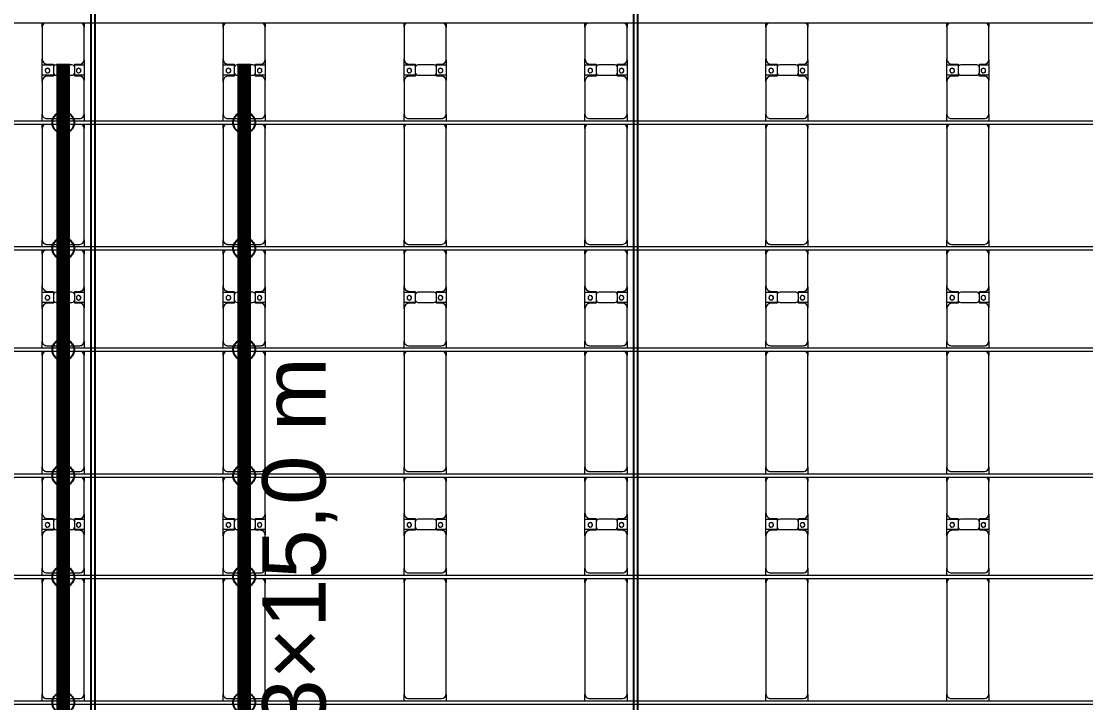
# Model space of a CAD drawing. Header units: millimetres. Extents: x -178706 to 107777, y -87310 to 933.
# Drawn here: x -167354 to -155589, y -44021 to -36491 of the extents above; entities that cross this region are included whole.
import ezdxf

# ---------------------------------------------------------------- set-up
doc = ezdxf.new("R2010")
doc.units = ezdxf.units.MM
doc.layers.add('A-GENM', color=13, linetype='Continuous', lineweight=9)
doc.layers.add('S-BEAM', color=12, linetype='Continuous', lineweight=9)
doc.layers.add('GC-GHI CHU', color=2, linetype='Continuous')
doc.layers.add('GC-HOP 40x60 GIA CUONG', color=1, linetype='Continuous')
doc.styles.add('GC_VN', font='arial.ttf')

# ---------------------------------------------------------------- blocks, each defined once
blk = doc.blocks.new('Dai phao do pin - DẢI PHAO ĐỠ PIN-V2-BỐ TRÍ KHUNG KẾT CẤU BÈ PIN 04')
at = {"layer": 'A-GENM', "color": 7}
for p, q in [((31935, 242), (32010, 242)), ((33240, 242), (32010, 242)), ((33240, 242), (33285, 242)), ((33325, 242), (33400, 242)), ((33760, 242), (33400, 242)), ((33760, 242), (33942, 242)), ((33828, 242), (34010, 242)), ((33828, 118), (33828, 242)), ((33942, 242), (33942, 118)), ((34360, 242), (34010, 242)), ((34360, 242), (34405, 242)), ((34445, 242), (34520, 242)), ((35750, 242), (34520, 242)), ((35750, 242), (35795, 242)), ((35835, 242), (35910, 242)), ((36270, 242), (35910, 242)), ((36270, 242), (36452, 242)), ((36338, 242), (36520, 242)), ((36338, 118), (36338, 242)), ((36452, 242), (36452, 118)), ((36870, 242), (36520, 242)), ((36870, 242), (36915, 242)), ((36955, 242), (37030, 242)), ((38260, 242), (37030, 242)), ((38260, 242), (38305, 242)), ((38345, 242), (38420, 242)), ((38780, 242), (38420, 242)), ((38780, 242), (38962, 242)), ((38848, 242), (39030, 242)), ((38848, 118), (38848, 242)), ((38962, 242), (38962, 118)), ((39380, 242), (39030, 242)), ((39380, 242), (39425, 242)), ((31960, 192), (31960, -173)), ((33350, 192), (33350, -173)), ((33820, 118), (33820, 182)), ((33912, 118), (33820, 118)), ((33950, 118), (33858, 118)), ((33950, 182), (33950, 118)), ((34470, 192), (34470, -173)), ((35860, 192), (35860, -173)), ((36330, 118), (36330, 182)), ((36422, 118), (36330, 118)), ((36460, 118), (36368, 118)), ((36460, 182), (36460, 118)), ((36980, 192), (36980, -173)), ((38370, 192), (38370, -173)), ((38840, 118), (38840, 182)), ((38932, 118), (38840, 118)), ((38970, 118), (38878, 118)), ((38970, 182), (38970, 118)), ((33828, 88), (33828, -88)), ((33942, -88), (33942, 88)), ((36338, 88), (36338, -88)), ((36452, -88), (36452, 88)), ((38848, 88), (38848, -88)), ((38962, -88), (38962, 88)), ((32010, -223), (31935, -223)), ((32010, -223), (33240, -223)), ((33285, -223), (33240, -223)), ((33400, -223), (33325, -223)), ((33400, -223), (33770, -223)), ((33942, -223), (33770, -223)), ((33820, -173), (33820, -118)), ((33820, -118), (33912, -118)), ((33828, -223), (33828, -118)), ((34000, -223), (33828, -223)), ((33858, -118), (33950, -118)), ((33942, -118), (33942, -223)), ((33950, -118), (33950, -173)), ((34000, -223), (34360, -223)), ((34405, -223), (34360, -223)), ((34520, -223), (34445, -223)), ((34520, -223), (35750, -223)), ((35795, -223), (35750, -223)), ((35910, -223), (35835, -223)), ((35910, -223), (36280, -223)), ((36452, -223), (36280, -223)), ((36330, -173), (36330, -118)), ((36330, -118), (36422, -118)), ((36338, -223), (36338, -118)), ((36510, -223), (36338, -223)), ((36368, -118), (36460, -118)), ((36452, -118), (36452, -223)), ((36460, -118), (36460, -173)), ((36510, -223), (36870, -223)), ((36915, -223), (36870, -223)), ((37030, -223), (36955, -223)), ((37030, -223), (38260, -223)), ((38305, -223), (38260, -223)), ((38420, -223), (38345, -223)), ((38420, -223), (38790, -223)), ((38962, -223), (38790, -223)), ((38840, -173), (38840, -118)), ((38840, -118), (38932, -118)), ((38848, -223), (38848, -118)), ((39020, -223), (38848, -223)), ((38878, -118), (38970, -118)), ((38962, -118), (38962, -223)), ((38970, -118), (38970, -173)), ((39020, -223), (39380, -223)), ((39425, -223), (39380, -223))]:
    blk.add_line(p, q, dxfattribs=at)
for centre, radius, start, end in [((32010, 192), 50, 90, 180), ((32010, 192), 50, 105, 150), ((33240, 192), 50, 30, 90), ((33240, 192), 50, 30, 90), ((33400, 192), 50, 90, 180), ((33760, 182), 60, 360, 90), ((34010, 182), 60, 90, 180), ((34360, 192), 50, 30, 90), ((34520, 192), 50, 90, 180), ((34520, 192), 50, 105, 180), ((35750, 192), 50, 30, 90), ((35750, 192), 50, 30, 90), ((35910, 192), 50, 90, 180), ((36270, 182), 60, 360, 90), ((36520, 182), 60, 90, 180), ((36870, 192), 50, 30, 90), ((37030, 192), 50, 90, 180), ((37030, 192), 50, 105, 180), ((38260, 192), 50, 30, 90), ((38260, 192), 50, 30, 90), ((38420, 192), 50, 90, 180), ((38780, 182), 60, 360, 90), ((39030, 182), 60, 90, 180), ((39380, 192), 50, 30, 90), ((32010, 192), 50, 154.8303, 180), ((33400, 192), 50, 135, 180), ((33760, 182), 60, 360, 30), ((33858, 88), 30, 90, 180), ((33879, 183), 25, 360, 180), ((33879, 183), 25, 180, 0), ((33881, 183), 25, 360, 180), ((33881, 183), 25, 180, 0), ((33912, 88), 30, 0, 90), ((34010, 182), 60, 150, 180), ((34360, 192), 50, 30, 45), ((35910, 192), 50, 135, 180), ((36270, 182), 60, 360, 30), ((36368, 88), 30, 90, 180), ((36389, 183), 25, 0, 180), ((36389, 183), 25, 180, 0), ((36391, 183), 25, 360, 180), ((36391, 183), 25, 180, 0), ((36422, 88), 30, 0, 90), ((36520, 182), 60, 150, 180), ((36870, 192), 50, 30, 45), ((38420, 192), 50, 135, 180), ((38780, 182), 60, 360, 30), ((38878, 88), 30, 90, 180), ((38899, 183), 25, 0, 180), ((38899, 183), 25, 180, 0), ((38901, 183), 25, 360, 180), ((38901, 183), 25, 180, 360), ((38932, 88), 30, 0, 90), ((39030, 182), 60, 150, 180), ((39380, 192), 50, 30, 45), ((33858, -88), 30, 180, 270), ((33912, -88), 30, 270, 0), ((36368, -88), 30, 180, 270), ((36422, -88), 30, 270, 360), ((38878, -88), 30, 180, 270), ((38932, -88), 30, 270, 360), ((32010, -173), 50, 180, 270), ((32010, -173), 50, 180, 270), ((33240, -173), 50, 270, 330), ((33240, -173), 50, 285, 330), ((33400, -173), 50, 180, 270), ((33400, -173), 50, 180, 225), ((33770, -173), 50, 270, 360), ((33770, -173), 50, 315, 0), ((33879, -162), 25, 0, 180), ((33879, -162), 25, 180, 0), ((33881, -162), 25, 0, 180), ((33881, -162), 25, 180, 0), ((34000, -173), 50, 180, 270), ((34000, -173), 50, 180, 225), ((34360, -173), 50, 270, 330), ((34360, -173), 50, 315, 330), ((34520, -173), 50, 180, 270), ((34520, -173), 50, 180, 270), ((35750, -173), 50, 270, 330), ((35750, -173), 50, 285, 330), ((35910, -173), 50, 180, 270), ((35910, -173), 50, 180, 225), ((36280, -173), 50, 270, 360), ((36280, -173), 50, 315, 360), ((36389, -162), 25, 0, 180), ((36389, -162), 25, 180, 0), ((36391, -162), 25, 0, 180), ((36391, -162), 25, 180, 0), ((36510, -173), 50, 180, 270), ((36510, -173), 50, 180, 225), ((36870, -173), 50, 270, 330), ((36870, -173), 50, 315, 330), ((37030, -173), 50, 180, 270), ((37030, -173), 50, 180, 270), ((38260, -173), 50, 270, 330), ((38260, -173), 50, 285, 330), ((38420, -173), 50, 180, 270), ((38420, -173), 50, 180, 225), ((38790, -173), 50, 270, 360), ((38790, -173), 50, 315, 360), ((38899, -162), 25, 0, 180), ((38899, -162), 25, 180, 0), ((38901, -162), 25, 360, 180), ((38901, -162), 25, 180, 360), ((39020, -173), 50, 180, 270), ((39020, -173), 50, 180, 225), ((39380, -173), 50, 270, 330), ((39380, -173), 50, 315, 330)]:
    blk.add_arc(centre, radius, start, end, dxfattribs=at)
blk = doc.blocks.new('Dai phao do pin - DẢI PHAO ĐỠ PIN-V3-BỐ TRÍ KHUNG KẾT CẤU BÈ PIN 04')
at = {"layer": 'A-GENM', "color": 7}
for p, q in [((31935, 242), (32010, 242)), ((33240, 242), (32010, 242)), ((33240, 242), (33285, 242)), ((33325, 242), (33400, 242)), ((33760, 242), (33400, 242)), ((33760, 242), (33942, 242)), ((33828, 242), (34010, 242)), ((33828, 118), (33828, 242)), ((33942, 242), (33942, 118)), ((34360, 242), (34010, 242)), ((34360, 242), (34405, 242)), ((34445, 242), (34520, 242)), ((35750, 242), (34520, 242)), ((35750, 242), (35795, 242)), ((35835, 242), (35910, 242)), ((36270, 242), (35910, 242)), ((36270, 242), (36452, 242)), ((36338, 242), (36520, 242)), ((36338, 118), (36338, 242)), ((36452, 242), (36452, 118)), ((36870, 242), (36520, 242)), ((36870, 242), (36915, 242)), ((36955, 242), (37030, 242)), ((38260, 242), (37030, 242)), ((38260, 242), (38305, 242)), ((38345, 242), (38420, 242)), ((38780, 242), (38420, 242)), ((38780, 242), (38962, 242)), ((38848, 242), (39030, 242)), ((38848, 118), (38848, 242)), ((38962, 242), (38962, 118)), ((39380, 242), (39030, 242)), ((39380, 242), (39425, 242)), ((31960, 192), (31960, -173)), ((33350, 192), (33350, -173)), ((33820, 118), (33820, 182)), ((33912, 118), (33820, 118)), ((33950, 118), (33858, 118)), ((33950, 182), (33950, 118)), ((34470, 192), (34470, -173)), ((35860, 192), (35860, -173)), ((36330, 118), (36330, 182)), ((36422, 118), (36330, 118)), ((36460, 118), (36368, 118)), ((36460, 182), (36460, 118)), ((36980, 192), (36980, -173)), ((38370, 192), (38370, -173)), ((38840, 118), (38840, 182)), ((38932, 118), (38840, 118)), ((38970, 118), (38878, 118)), ((38970, 182), (38970, 118)), ((33828, 88), (33828, -88)), ((33942, -88), (33942, 88)), ((36338, 88), (36338, -88)), ((36452, -88), (36452, 88)), ((38848, 88), (38848, -88)), ((38962, -88), (38962, 88)), ((32010, -223), (31935, -223)), ((32010, -223), (33240, -223)), ((33285, -223), (33240, -223)), ((33400, -223), (33325, -223)), ((33400, -223), (33770, -223)), ((33942, -223), (33770, -223)), ((33820, -173), (33820, -118)), ((33820, -118), (33912, -118)), ((33828, -223), (33828, -118)), ((34000, -223), (33828, -223)), ((33858, -118), (33950, -118)), ((33942, -118), (33942, -223)), ((33950, -118), (33950, -173)), ((34000, -223), (34360, -223)), ((34405, -223), (34360, -223)), ((34520, -223), (34445, -223)), ((34520, -223), (35750, -223)), ((35795, -223), (35750, -223)), ((35910, -223), (35835, -223)), ((35910, -223), (36280, -223)), ((36452, -223), (36280, -223)), ((36330, -173), (36330, -118)), ((36330, -118), (36422, -118)), ((36338, -223), (36338, -118)), ((36510, -223), (36338, -223)), ((36368, -118), (36460, -118)), ((36452, -118), (36452, -223)), ((36460, -118), (36460, -173)), ((36510, -223), (36870, -223)), ((36915, -223), (36870, -223)), ((37030, -223), (36955, -223)), ((37030, -223), (38260, -223)), ((38305, -223), (38260, -223)), ((38420, -223), (38345, -223)), ((38420, -223), (38790, -223)), ((38962, -223), (38790, -223)), ((38840, -173), (38840, -118)), ((38840, -118), (38932, -118)), ((38848, -223), (38848, -118)), ((39020, -223), (38848, -223)), ((38878, -118), (38970, -118)), ((38962, -118), (38962, -223)), ((38970, -118), (38970, -173)), ((39020, -223), (39380, -223)), ((39425, -223), (39380, -223))]:
    blk.add_line(p, q, dxfattribs=at)
for centre, radius, start, end in [((32010, 192), 50, 90, 180), ((32010, 192), 50, 105, 150), ((33240, 192), 50, 30, 90), ((33240, 192), 50, 30, 90), ((33400, 192), 50, 90, 180), ((33760, 182), 60, 360, 90), ((34010, 182), 60, 90, 180), ((34360, 192), 50, 30, 90), ((34520, 192), 50, 90, 180), ((34520, 192), 50, 105, 180), ((35750, 192), 50, 30, 90), ((35750, 192), 50, 30, 90), ((35910, 192), 50, 90, 180), ((36270, 182), 60, 360, 90), ((36520, 182), 60, 90, 180), ((36870, 192), 50, 30, 90), ((37030, 192), 50, 90, 180), ((37030, 192), 50, 105, 180), ((38260, 192), 50, 30, 90), ((38260, 192), 50, 30, 90), ((38420, 192), 50, 90, 180), ((38780, 182), 60, 360, 90), ((39030, 182), 60, 90, 180), ((39380, 192), 50, 30, 90), ((32010, 192), 50, 154.8412, 180), ((33400, 192), 50, 135, 180), ((33760, 182), 60, 360, 30), ((33858, 88), 30, 90, 180), ((33879, 183), 25, 360, 180), ((33879, 183), 25, 180, 0), ((33881, 183), 25, 360, 180), ((33881, 183), 25, 180, 0), ((33912, 88), 30, 0, 90), ((34010, 182), 60, 150, 180), ((34360, 192), 50, 30, 45), ((35910, 192), 50, 135, 180), ((36270, 182), 60, 360, 30), ((36368, 88), 30, 90, 180), ((36389, 183), 25, 0, 180), ((36389, 183), 25, 180, 0), ((36391, 183), 25, 360, 180), ((36391, 183), 25, 180, 0), ((36422, 88), 30, 0, 90), ((36520, 182), 60, 150, 180), ((36870, 192), 50, 30, 45), ((38420, 192), 50, 135, 180), ((38780, 182), 60, 360, 30), ((38878, 88), 30, 90, 180), ((38899, 183), 25, 0, 180), ((38899, 183), 25, 180, 0), ((38901, 183), 25, 360, 180), ((38901, 183), 25, 180, 360), ((38932, 88), 30, 0, 90), ((39030, 182), 60, 150, 180), ((39380, 192), 50, 30, 45), ((33858, -88), 30, 180, 270), ((33912, -88), 30, 270, 0), ((36368, -88), 30, 180, 270), ((36422, -88), 30, 270, 360), ((38878, -88), 30, 180, 270), ((38932, -88), 30, 270, 360), ((32010, -173), 50, 180, 270), ((32010, -173), 50, 180, 270), ((33240, -173), 50, 270, 330), ((33240, -173), 50, 285, 330), ((33400, -173), 50, 180, 270), ((33400, -173), 50, 180, 225), ((33770, -173), 50, 270, 360), ((33770, -173), 50, 315, 0), ((33879, -162), 25, 0, 180), ((33879, -162), 25, 180, 0), ((33881, -162), 25, 0, 180), ((33881, -162), 25, 180, 0), ((34000, -173), 50, 180, 270), ((34000, -173), 50, 180, 225), ((34360, -173), 50, 270, 330), ((34360, -173), 50, 315, 330), ((34520, -173), 50, 180, 270), ((34520, -173), 50, 180, 270), ((35750, -173), 50, 270, 330), ((35750, -173), 50, 285, 330), ((35910, -173), 50, 180, 270), ((35910, -173), 50, 180, 225), ((36280, -173), 50, 270, 360), ((36280, -173), 50, 315, 360), ((36389, -162), 25, 0, 180), ((36389, -162), 25, 180, 0), ((36391, -162), 25, 0, 180), ((36391, -162), 25, 180, 0), ((36510, -173), 50, 180, 270), ((36510, -173), 50, 180, 225), ((36870, -173), 50, 270, 330), ((36870, -173), 50, 315, 330), ((37030, -173), 50, 180, 270), ((37030, -173), 50, 180, 270), ((38260, -173), 50, 270, 330), ((38260, -173), 50, 285, 330), ((38420, -173), 50, 180, 270), ((38420, -173), 50, 180, 225), ((38790, -173), 50, 270, 360), ((38790, -173), 50, 315, 360), ((38899, -162), 25, 0, 180), ((38899, -162), 25, 180, 0), ((38901, -162), 25, 360, 180), ((38901, -162), 25, 180, 360), ((39020, -173), 50, 180, 270), ((39020, -173), 50, 180, 225), ((39380, -173), 50, 270, 330), ((39380, -173), 50, 315, 330)]:
    blk.add_arc(centre, radius, start, end, dxfattribs=at)
blk = doc.blocks.new('Dai phao do pin - DẢI PHAO ĐỠ PIN-V4-BỐ TRÍ KHUNG KẾT CẤU BÈ PIN 04')
at = {"layer": 'A-GENM', "color": 7}
for p, q in [((31935, 242), (32010, 242)), ((33240, 242), (32010, 242)), ((33240, 242), (33285, 242)), ((33325, 242), (33400, 242)), ((33760, 242), (33400, 242)), ((33760, 242), (33942, 242)), ((33828, 242), (34010, 242)), ((33828, 118), (33828, 242)), ((33942, 242), (33942, 118)), ((34360, 242), (34010, 242)), ((34360, 242), (34405, 242)), ((34445, 242), (34520, 242)), ((35750, 242), (34520, 242)), ((35750, 242), (35795, 242)), ((35835, 242), (35910, 242)), ((36270, 242), (35910, 242)), ((36270, 242), (36452, 242)), ((36338, 242), (36520, 242)), ((36338, 118), (36338, 242)), ((36452, 242), (36452, 118)), ((36870, 242), (36520, 242)), ((36870, 242), (36915, 242)), ((36955, 242), (37030, 242)), ((38260, 242), (37030, 242)), ((38260, 242), (38305, 242)), ((38345, 242), (38420, 242)), ((38780, 242), (38420, 242)), ((38780, 242), (38962, 242)), ((38848, 242), (39030, 242)), ((38848, 118), (38848, 242)), ((38962, 242), (38962, 118)), ((39380, 242), (39030, 242)), ((39380, 242), (39425, 242)), ((31960, 192), (31960, -173)), ((33350, 192), (33350, -173)), ((33820, 118), (33820, 182)), ((33912, 118), (33820, 118)), ((33950, 118), (33858, 118)), ((33950, 182), (33950, 118)), ((34470, 192), (34470, -173)), ((35860, 192), (35860, -173)), ((36330, 118), (36330, 182)), ((36422, 118), (36330, 118)), ((36460, 118), (36368, 118)), ((36460, 182), (36460, 118)), ((36980, 192), (36980, -173)), ((38370, 192), (38370, -173)), ((38840, 118), (38840, 182)), ((38932, 118), (38840, 118)), ((38970, 118), (38878, 118)), ((38970, 182), (38970, 118)), ((33828, 88), (33828, -88)), ((33942, -88), (33942, 88)), ((36338, 88), (36338, -88)), ((36452, -88), (36452, 88)), ((38848, 88), (38848, -88)), ((38962, -88), (38962, 88)), ((32010, -223), (31935, -223)), ((32010, -223), (33240, -223)), ((33285, -223), (33240, -223)), ((33400, -223), (33325, -223)), ((33400, -223), (33770, -223)), ((33942, -223), (33770, -223)), ((33820, -173), (33820, -118)), ((33820, -118), (33912, -118)), ((33828, -223), (33828, -118)), ((34000, -223), (33828, -223)), ((33858, -118), (33950, -118)), ((33942, -118), (33942, -223)), ((33950, -118), (33950, -173)), ((34000, -223), (34360, -223)), ((34405, -223), (34360, -223)), ((34520, -223), (34445, -223)), ((34520, -223), (35750, -223)), ((35795, -223), (35750, -223)), ((35910, -223), (35835, -223)), ((35910, -223), (36280, -223)), ((36452, -223), (36280, -223)), ((36330, -173), (36330, -118)), ((36330, -118), (36422, -118)), ((36338, -223), (36338, -118)), ((36510, -223), (36338, -223)), ((36368, -118), (36460, -118)), ((36452, -118), (36452, -223)), ((36460, -118), (36460, -173)), ((36510, -223), (36870, -223)), ((36915, -223), (36870, -223)), ((37030, -223), (36955, -223)), ((37030, -223), (38260, -223)), ((38305, -223), (38260, -223)), ((38420, -223), (38345, -223)), ((38420, -223), (38790, -223)), ((38962, -223), (38790, -223)), ((38840, -173), (38840, -118)), ((38840, -118), (38932, -118)), ((38848, -223), (38848, -118)), ((39020, -223), (38848, -223)), ((38878, -118), (38970, -118)), ((38962, -118), (38962, -223)), ((38970, -118), (38970, -173)), ((39020, -223), (39380, -223)), ((39425, -223), (39380, -223))]:
    blk.add_line(p, q, dxfattribs=at)
for centre, radius, start, end in [((32010, 192), 50, 90, 180), ((32010, 192), 50, 105, 150), ((33240, 192), 50, 30, 90), ((33240, 192), 50, 30, 90), ((33400, 192), 50, 90, 180), ((33760, 182), 60, 360, 90), ((34010, 182), 60, 90, 180), ((34360, 192), 50, 30, 90), ((34520, 192), 50, 90, 180), ((34520, 192), 50, 105, 180), ((35750, 192), 50, 30, 90), ((35750, 192), 50, 30, 90), ((35910, 192), 50, 90, 180), ((36270, 182), 60, 360, 90), ((36520, 182), 60, 90, 180), ((36870, 192), 50, 30, 90), ((37030, 192), 50, 90, 180), ((37030, 192), 50, 105, 180), ((38260, 192), 50, 30, 90), ((38260, 192), 50, 30, 90), ((38420, 192), 50, 90, 180), ((38780, 182), 60, 360, 90), ((39030, 182), 60, 90, 180), ((39380, 192), 50, 30, 90), ((32010, 192), 50, 154.8521, 180), ((33400, 192), 50, 135, 180), ((33760, 182), 60, 360, 30), ((33858, 88), 30, 90, 180), ((33879, 183), 25, 360, 180), ((33879, 183), 25, 180, 0), ((33881, 183), 25, 360, 180), ((33881, 183), 25, 180, 0), ((33912, 88), 30, 0, 90), ((34010, 182), 60, 150, 180), ((34360, 192), 50, 30, 45), ((35910, 192), 50, 135, 180), ((36270, 182), 60, 360, 30), ((36368, 88), 30, 90, 180), ((36389, 183), 25, 0, 180), ((36389, 183), 25, 180, 0), ((36391, 183), 25, 360, 180), ((36391, 183), 25, 180, 0), ((36422, 88), 30, 0, 90), ((36520, 182), 60, 150, 180), ((36870, 192), 50, 30, 45), ((38420, 192), 50, 135, 180), ((38780, 182), 60, 360, 30), ((38878, 88), 30, 90, 180), ((38899, 183), 25, 0, 180), ((38899, 183), 25, 180, 0), ((38901, 183), 25, 360, 180), ((38901, 183), 25, 180, 360), ((38932, 88), 30, 0, 90), ((39030, 182), 60, 150, 180), ((39380, 192), 50, 30, 45), ((33858, -88), 30, 180, 270), ((33912, -88), 30, 270, 0), ((36368, -88), 30, 180, 270), ((36422, -88), 30, 270, 360), ((38878, -88), 30, 180, 270), ((38932, -88), 30, 270, 360), ((32010, -173), 50, 180, 270), ((32010, -173), 50, 180, 270), ((33240, -173), 50, 270, 330), ((33240, -173), 50, 285, 330), ((33400, -173), 50, 180, 270), ((33400, -173), 50, 180, 225), ((33770, -173), 50, 270, 360), ((33770, -173), 50, 315, 0), ((33879, -162), 25, 0, 180), ((33879, -162), 25, 180, 0), ((33881, -162), 25, 0, 180), ((33881, -162), 25, 180, 0), ((34000, -173), 50, 180, 270), ((34000, -173), 50, 180, 225), ((34360, -173), 50, 270, 330), ((34360, -173), 50, 315, 330), ((34520, -173), 50, 180, 270), ((34520, -173), 50, 180, 270), ((35750, -173), 50, 270, 330), ((35750, -173), 50, 285, 330), ((35910, -173), 50, 180, 270), ((35910, -173), 50, 180, 225), ((36280, -173), 50, 270, 360), ((36280, -173), 50, 315, 360), ((36389, -162), 25, 0, 180), ((36389, -162), 25, 180, 0), ((36391, -162), 25, 0, 180), ((36391, -162), 25, 180, 0), ((36510, -173), 50, 180, 270), ((36510, -173), 50, 180, 225), ((36870, -173), 50, 270, 330), ((36870, -173), 50, 315, 330), ((37030, -173), 50, 180, 270), ((37030, -173), 50, 180, 270), ((38260, -173), 50, 270, 330), ((38260, -173), 50, 285, 330), ((38420, -173), 50, 180, 270), ((38420, -173), 50, 180, 225), ((38790, -173), 50, 270, 360), ((38790, -173), 50, 315, 360), ((38899, -162), 25, 0, 180), ((38899, -162), 25, 180, 0), ((38901, -162), 25, 360, 180), ((38901, -162), 25, 180, 360), ((39020, -173), 50, 180, 270), ((39020, -173), 50, 180, 225), ((39380, -173), 50, 270, 330), ((39380, -173), 50, 315, 330)]:
    blk.add_arc(centre, radius, start, end, dxfattribs=at)
blk = doc.blocks.new('Dai phao do pin - DẢI PHAO ĐỠ PIN-V5-BỐ TRÍ KHUNG KẾT CẤU BÈ PIN 04')
at = {"layer": 'A-GENM', "color": 7}
for p, q in [((31935, 242), (32010, 242)), ((33240, 242), (32010, 242)), ((33240, 242), (33285, 242)), ((33325, 242), (33400, 242)), ((33760, 242), (33400, 242)), ((33760, 242), (33942, 242)), ((33828, 242), (34010, 242)), ((33828, 118), (33828, 242)), ((33942, 242), (33942, 118)), ((34360, 242), (34010, 242)), ((34360, 242), (34405, 242)), ((34445, 242), (34520, 242)), ((35750, 242), (34520, 242)), ((35750, 242), (35795, 242)), ((35835, 242), (35910, 242)), ((36270, 242), (35910, 242)), ((36270, 242), (36452, 242)), ((36338, 242), (36520, 242)), ((36338, 118), (36338, 242)), ((36452, 242), (36452, 118)), ((36870, 242), (36520, 242)), ((36870, 242), (36915, 242)), ((36955, 242), (37030, 242)), ((38260, 242), (37030, 242)), ((38260, 242), (38305, 242)), ((38345, 242), (38420, 242)), ((38780, 242), (38420, 242)), ((38780, 242), (38962, 242)), ((38848, 242), (39030, 242)), ((38848, 118), (38848, 242)), ((38962, 242), (38962, 118)), ((39380, 242), (39030, 242)), ((39380, 242), (39425, 242)), ((31960, 192), (31960, -173)), ((33350, 192), (33350, -173)), ((33820, 118), (33820, 182)), ((33912, 118), (33820, 118)), ((33950, 118), (33858, 118)), ((33950, 182), (33950, 118)), ((34470, 192), (34470, -173)), ((35860, 192), (35860, -173)), ((36330, 118), (36330, 182)), ((36422, 118), (36330, 118)), ((36460, 118), (36368, 118)), ((36460, 182), (36460, 118)), ((36980, 192), (36980, -173)), ((38370, 192), (38370, -173)), ((38840, 118), (38840, 182)), ((38932, 118), (38840, 118)), ((38970, 118), (38878, 118)), ((38970, 182), (38970, 118)), ((33828, 88), (33828, -88)), ((33942, -88), (33942, 88)), ((36338, 88), (36338, -88)), ((36452, -88), (36452, 88)), ((38848, 88), (38848, -88)), ((38962, -88), (38962, 88)), ((32010, -223), (31935, -223)), ((32010, -223), (33240, -223)), ((33285, -223), (33240, -223)), ((33400, -223), (33325, -223)), ((33400, -223), (33770, -223)), ((33942, -223), (33770, -223)), ((33820, -173), (33820, -118)), ((33820, -118), (33912, -118)), ((33828, -223), (33828, -118)), ((34000, -223), (33828, -223)), ((33858, -118), (33950, -118)), ((33942, -118), (33942, -223)), ((33950, -118), (33950, -173)), ((34000, -223), (34360, -223)), ((34405, -223), (34360, -223)), ((34520, -223), (34445, -223)), ((34520, -223), (35750, -223)), ((35795, -223), (35750, -223)), ((35910, -223), (35835, -223)), ((35910, -223), (36280, -223)), ((36452, -223), (36280, -223)), ((36330, -173), (36330, -118)), ((36330, -118), (36422, -118)), ((36338, -223), (36338, -118)), ((36510, -223), (36338, -223)), ((36368, -118), (36460, -118)), ((36452, -118), (36452, -223)), ((36460, -118), (36460, -173)), ((36510, -223), (36870, -223)), ((36915, -223), (36870, -223)), ((37030, -223), (36955, -223)), ((37030, -223), (38260, -223)), ((38305, -223), (38260, -223)), ((38420, -223), (38345, -223)), ((38420, -223), (38790, -223)), ((38962, -223), (38790, -223)), ((38840, -173), (38840, -118)), ((38840, -118), (38932, -118)), ((38848, -223), (38848, -118)), ((39020, -223), (38848, -223)), ((38878, -118), (38970, -118)), ((38962, -118), (38962, -223)), ((38970, -118), (38970, -173)), ((39020, -223), (39380, -223)), ((39425, -223), (39380, -223))]:
    blk.add_line(p, q, dxfattribs=at)
for centre, radius, start, end in [((32010, 192), 50, 90, 180), ((32010, 192), 50, 105, 150), ((33240, 192), 50, 30, 90), ((33240, 192), 50, 30, 90), ((33400, 192), 50, 90, 180), ((33760, 182), 60, 360, 90), ((34010, 182), 60, 90, 180), ((34360, 192), 50, 30, 90), ((34520, 192), 50, 90, 180), ((34520, 192), 50, 105, 180), ((35750, 192), 50, 30, 90), ((35750, 192), 50, 30, 90), ((35910, 192), 50, 90, 180), ((36270, 182), 60, 360, 90), ((36520, 182), 60, 90, 180), ((36870, 192), 50, 30, 90), ((37030, 192), 50, 90, 180), ((37030, 192), 50, 105, 180), ((38260, 192), 50, 30, 90), ((38260, 192), 50, 30, 90), ((38420, 192), 50, 90, 180), ((38780, 182), 60, 360, 90), ((39030, 182), 60, 90, 180), ((39380, 192), 50, 30, 90), ((32010, 192), 50, 154.8631, 180), ((33400, 192), 50, 135, 180), ((33760, 182), 60, 360, 30), ((33858, 88), 30, 90, 180), ((33879, 183), 25, 360, 180), ((33879, 183), 25, 180, 0), ((33881, 183), 25, 360, 180), ((33881, 183), 25, 180, 0), ((33912, 88), 30, 0, 90), ((34010, 182), 60, 150, 180), ((34360, 192), 50, 30, 45), ((35910, 192), 50, 135, 180), ((36270, 182), 60, 360, 30), ((36368, 88), 30, 90, 180), ((36389, 183), 25, 0, 180), ((36389, 183), 25, 180, 0), ((36391, 183), 25, 360, 180), ((36391, 183), 25, 180, 0), ((36422, 88), 30, 0, 90), ((36520, 182), 60, 150, 180), ((36870, 192), 50, 30, 45), ((38420, 192), 50, 135, 180), ((38780, 182), 60, 360, 30), ((38878, 88), 30, 90, 180), ((38899, 183), 25, 0, 180), ((38899, 183), 25, 180, 0), ((38901, 183), 25, 360, 180), ((38901, 183), 25, 180, 360), ((38932, 88), 30, 0, 90), ((39030, 182), 60, 150, 180), ((39380, 192), 50, 30, 45), ((33858, -88), 30, 180, 270), ((33912, -88), 30, 270, 0), ((36368, -88), 30, 180, 270), ((36422, -88), 30, 270, 360), ((38878, -88), 30, 180, 270), ((38932, -88), 30, 270, 360), ((32010, -173), 50, 180, 270), ((32010, -173), 50, 180, 270), ((33240, -173), 50, 270, 330), ((33240, -173), 50, 285, 330), ((33400, -173), 50, 180, 270), ((33400, -173), 50, 180, 225), ((33770, -173), 50, 270, 360), ((33770, -173), 50, 315, 0), ((33879, -162), 25, 0, 180), ((33879, -162), 25, 180, 0), ((33881, -162), 25, 0, 180), ((33881, -162), 25, 180, 0), ((34000, -173), 50, 180, 270), ((34000, -173), 50, 180, 225), ((34360, -173), 50, 270, 330), ((34360, -173), 50, 315, 330), ((34520, -173), 50, 180, 270), ((34520, -173), 50, 180, 270), ((35750, -173), 50, 270, 330), ((35750, -173), 50, 285, 330), ((35910, -173), 50, 180, 270), ((35910, -173), 50, 180, 225), ((36280, -173), 50, 270, 360), ((36280, -173), 50, 315, 360), ((36389, -162), 25, 0, 180), ((36389, -162), 25, 180, 0), ((36391, -162), 25, 0, 180), ((36391, -162), 25, 180, 0), ((36510, -173), 50, 180, 270), ((36510, -173), 50, 180, 225), ((36870, -173), 50, 270, 330), ((36870, -173), 50, 315, 330), ((37030, -173), 50, 180, 270), ((37030, -173), 50, 180, 270), ((38260, -173), 50, 270, 330), ((38260, -173), 50, 285, 330), ((38420, -173), 50, 180, 270), ((38420, -173), 50, 180, 225), ((38790, -173), 50, 270, 360), ((38790, -173), 50, 315, 360), ((38899, -162), 25, 0, 180), ((38899, -162), 25, 180, 0), ((38901, -162), 25, 360, 180), ((38901, -162), 25, 180, 360), ((39020, -173), 50, 180, 270), ((39020, -173), 50, 180, 225), ((39380, -173), 50, 270, 330), ((39380, -173), 50, 315, 330)]:
    blk.add_arc(centre, radius, start, end, dxfattribs=at)
blk = doc.blocks.new('Dai phao do pin - DẢI PHAO ĐỠ PIN-V6-BỐ TRÍ KHUNG KẾT CẤU BÈ PIN 04')
at = {"layer": 'A-GENM', "color": 7}
for p, q in [((31935, 242), (32010, 242)), ((33240, 242), (32010, 242)), ((33240, 242), (33285, 242)), ((33325, 242), (33400, 242)), ((33760, 242), (33400, 242)), ((33760, 242), (33942, 242)), ((33828, 242), (34010, 242)), ((33828, 118), (33828, 242)), ((33942, 242), (33942, 118)), ((34360, 242), (34010, 242)), ((34360, 242), (34405, 242)), ((34445, 242), (34520, 242)), ((35750, 242), (34520, 242)), ((35750, 242), (35795, 242)), ((35835, 242), (35910, 242)), ((36270, 242), (35910, 242)), ((36270, 242), (36452, 242)), ((36338, 242), (36520, 242)), ((36338, 118), (36338, 242)), ((36452, 242), (36452, 118)), ((36870, 242), (36520, 242)), ((36870, 242), (36915, 242)), ((36955, 242), (37030, 242)), ((38260, 242), (37030, 242)), ((38260, 242), (38305, 242)), ((38345, 242), (38420, 242)), ((38780, 242), (38420, 242)), ((38780, 242), (38962, 242)), ((38848, 242), (39030, 242)), ((38848, 118), (38848, 242)), ((38962, 242), (38962, 118)), ((39380, 242), (39030, 242)), ((39380, 242), (39425, 242)), ((31960, 192), (31960, -173)), ((33350, 192), (33350, -173)), ((33820, 118), (33820, 182)), ((33912, 118), (33820, 118)), ((33950, 118), (33858, 118)), ((33950, 182), (33950, 118)), ((34470, 192), (34470, -173)), ((35860, 192), (35860, -173)), ((36330, 118), (36330, 182)), ((36422, 118), (36330, 118)), ((36460, 118), (36368, 118)), ((36460, 182), (36460, 118)), ((36980, 192), (36980, -173)), ((38370, 192), (38370, -173)), ((38840, 118), (38840, 182)), ((38932, 118), (38840, 118)), ((38970, 118), (38878, 118)), ((38970, 182), (38970, 118)), ((33828, 88), (33828, -88)), ((33942, -88), (33942, 88)), ((36338, 88), (36338, -88)), ((36452, -88), (36452, 88)), ((38848, 88), (38848, -88)), ((38962, -88), (38962, 88)), ((32010, -223), (31935, -223)), ((32010, -223), (33240, -223)), ((33285, -223), (33240, -223)), ((33400, -223), (33325, -223)), ((33400, -223), (33770, -223)), ((33942, -223), (33770, -223)), ((33820, -173), (33820, -118)), ((33820, -118), (33912, -118)), ((33828, -223), (33828, -118)), ((34000, -223), (33828, -223)), ((33858, -118), (33950, -118)), ((33942, -118), (33942, -223)), ((33950, -118), (33950, -173)), ((34000, -223), (34360, -223)), ((34405, -223), (34360, -223)), ((34520, -223), (34445, -223)), ((34520, -223), (35750, -223)), ((35795, -223), (35750, -223)), ((35910, -223), (35835, -223)), ((35910, -223), (36280, -223)), ((36452, -223), (36280, -223)), ((36330, -173), (36330, -118)), ((36330, -118), (36422, -118)), ((36338, -223), (36338, -118)), ((36510, -223), (36338, -223)), ((36368, -118), (36460, -118)), ((36452, -118), (36452, -223)), ((36460, -118), (36460, -173)), ((36510, -223), (36870, -223)), ((36915, -223), (36870, -223)), ((37030, -223), (36955, -223)), ((37030, -223), (38260, -223)), ((38305, -223), (38260, -223)), ((38420, -223), (38345, -223)), ((38420, -223), (38790, -223)), ((38962, -223), (38790, -223)), ((38840, -173), (38840, -118)), ((38840, -118), (38932, -118)), ((38848, -223), (38848, -118)), ((39020, -223), (38848, -223)), ((38878, -118), (38970, -118)), ((38962, -118), (38962, -223)), ((38970, -118), (38970, -173)), ((39020, -223), (39380, -223)), ((39425, -223), (39380, -223))]:
    blk.add_line(p, q, dxfattribs=at)
for centre, radius, start, end in [((32010, 192), 50, 90, 180), ((32010, 192), 50, 105, 150), ((33240, 192), 50, 30, 90), ((33240, 192), 50, 30, 90), ((33400, 192), 50, 90, 180), ((33760, 182), 60, 360, 90), ((34010, 182), 60, 90, 180), ((34360, 192), 50, 30, 90), ((34520, 192), 50, 90, 180), ((34520, 192), 50, 105, 180), ((35750, 192), 50, 30, 90), ((35750, 192), 50, 30, 90), ((35910, 192), 50, 90, 180), ((36270, 182), 60, 360, 90), ((36520, 182), 60, 90, 180), ((36870, 192), 50, 30, 90), ((37030, 192), 50, 90, 180), ((37030, 192), 50, 105, 180), ((38260, 192), 50, 30, 90), ((38260, 192), 50, 30, 90), ((38420, 192), 50, 90, 180), ((38780, 182), 60, 360, 90), ((39030, 182), 60, 90, 180), ((39380, 192), 50, 30, 90), ((32010, 192), 50, 154.874, 180), ((33400, 192), 50, 135, 180), ((33760, 182), 60, 360, 30), ((33858, 88), 30, 90, 180), ((33879, 183), 25, 360, 180), ((33879, 183), 25, 180, 0), ((33881, 183), 25, 360, 180), ((33881, 183), 25, 180, 0), ((33912, 88), 30, 0, 90), ((34010, 182), 60, 150, 180), ((34360, 192), 50, 30, 45), ((35910, 192), 50, 135, 180), ((36270, 182), 60, 360, 30), ((36368, 88), 30, 90, 180), ((36389, 183), 25, 0, 180), ((36389, 183), 25, 180, 0), ((36391, 183), 25, 360, 180), ((36391, 183), 25, 180, 0), ((36422, 88), 30, 0, 90), ((36520, 182), 60, 150, 180), ((36870, 192), 50, 30, 45), ((38420, 192), 50, 135, 180), ((38780, 182), 60, 360, 30), ((38878, 88), 30, 90, 180), ((38899, 183), 25, 0, 180), ((38899, 183), 25, 180, 0), ((38901, 183), 25, 360, 180), ((38901, 183), 25, 180, 360), ((38932, 88), 30, 0, 90), ((39030, 182), 60, 150, 180), ((39380, 192), 50, 30, 45), ((33858, -88), 30, 180, 270), ((33912, -88), 30, 270, 0), ((36368, -88), 30, 180, 270), ((36422, -88), 30, 270, 360), ((38878, -88), 30, 180, 270), ((38932, -88), 30, 270, 360), ((32010, -173), 50, 180, 270), ((32010, -173), 50, 180, 270), ((33240, -173), 50, 270, 330), ((33240, -173), 50, 285, 330), ((33400, -173), 50, 180, 270), ((33400, -173), 50, 180, 225), ((33770, -173), 50, 270, 360), ((33770, -173), 50, 315, 0), ((33879, -162), 25, 0, 180), ((33879, -162), 25, 180, 0), ((33881, -162), 25, 0, 180), ((33881, -162), 25, 180, 0), ((34000, -173), 50, 180, 270), ((34000, -173), 50, 180, 225), ((34360, -173), 50, 270, 330), ((34360, -173), 50, 315, 330), ((34520, -173), 50, 180, 270), ((34520, -173), 50, 180, 270), ((35750, -173), 50, 270, 330), ((35750, -173), 50, 285, 330), ((35910, -173), 50, 180, 270), ((35910, -173), 50, 180, 225), ((36280, -173), 50, 270, 360), ((36280, -173), 50, 315, 360), ((36389, -162), 25, 0, 180), ((36389, -162), 25, 180, 0), ((36391, -162), 25, 0, 180), ((36391, -162), 25, 180, 0), ((36510, -173), 50, 180, 270), ((36510, -173), 50, 180, 225), ((36870, -173), 50, 270, 330), ((36870, -173), 50, 315, 330), ((37030, -173), 50, 180, 270), ((37030, -173), 50, 180, 270), ((38260, -173), 50, 270, 330), ((38260, -173), 50, 285, 330), ((38420, -173), 50, 180, 270), ((38420, -173), 50, 180, 225), ((38790, -173), 50, 270, 360), ((38790, -173), 50, 315, 360), ((38899, -162), 25, 0, 180), ((38899, -162), 25, 180, 0), ((38901, -162), 25, 360, 180), ((38901, -162), 25, 180, 360), ((39020, -173), 50, 180, 270), ((39020, -173), 50, 180, 225), ((39380, -173), 50, 270, 330), ((39380, -173), 50, 315, 330)]:
    blk.add_arc(centre, radius, start, end, dxfattribs=at)
blk = doc.blocks.new('Dai phao do pin - DẢI PHAO ĐỠ PIN-V7-BỐ TRÍ KHUNG KẾT CẤU BÈ PIN 04')
at = {"layer": 'A-GENM', "color": 7}
for p, q in [((31935, 242), (32010, 242)), ((33240, 242), (32010, 242)), ((33240, 242), (33285, 242)), ((33325, 242), (33400, 242)), ((33760, 242), (33400, 242)), ((33760, 242), (33942, 242)), ((33828, 242), (34010, 242)), ((33828, 118), (33828, 242)), ((33942, 242), (33942, 118)), ((34360, 242), (34010, 242)), ((34360, 242), (34405, 242)), ((34445, 242), (34520, 242)), ((35750, 242), (34520, 242)), ((35750, 242), (35795, 242)), ((35835, 242), (35910, 242)), ((36270, 242), (35910, 242)), ((36270, 242), (36452, 242)), ((36338, 242), (36520, 242)), ((36338, 118), (36338, 242)), ((36452, 242), (36452, 118)), ((36870, 242), (36520, 242)), ((36870, 242), (36915, 242)), ((36955, 242), (37030, 242)), ((38260, 242), (37030, 242)), ((38260, 242), (38305, 242)), ((38345, 242), (38420, 242)), ((38780, 242), (38420, 242)), ((38780, 242), (38962, 242)), ((38848, 242), (39030, 242)), ((38848, 118), (38848, 242)), ((38962, 242), (38962, 118)), ((39380, 242), (39030, 242)), ((39380, 242), (39425, 242)), ((31960, 192), (31960, -173)), ((33350, 192), (33350, -173)), ((33820, 118), (33820, 182)), ((33912, 118), (33820, 118)), ((33950, 118), (33858, 118)), ((33950, 182), (33950, 118)), ((34470, 192), (34470, -173)), ((35860, 192), (35860, -173)), ((36330, 118), (36330, 182)), ((36422, 118), (36330, 118)), ((36460, 118), (36368, 118)), ((36460, 182), (36460, 118)), ((36980, 192), (36980, -173)), ((38370, 192), (38370, -173)), ((38840, 118), (38840, 182)), ((38932, 118), (38840, 118)), ((38970, 118), (38878, 118)), ((38970, 182), (38970, 118)), ((33828, 88), (33828, -88)), ((33942, -88), (33942, 88)), ((36338, 88), (36338, -88)), ((36452, -88), (36452, 88)), ((38848, 88), (38848, -88)), ((38962, -88), (38962, 88)), ((32010, -223), (31935, -223)), ((32010, -223), (33240, -223)), ((33285, -223), (33240, -223)), ((33400, -223), (33325, -223)), ((33400, -223), (33770, -223)), ((33942, -223), (33770, -223)), ((33820, -173), (33820, -118)), ((33820, -118), (33912, -118)), ((33828, -223), (33828, -118)), ((34000, -223), (33828, -223)), ((33858, -118), (33950, -118)), ((33942, -118), (33942, -223)), ((33950, -118), (33950, -173)), ((34000, -223), (34360, -223)), ((34405, -223), (34360, -223)), ((34520, -223), (34445, -223)), ((34520, -223), (35750, -223)), ((35795, -223), (35750, -223)), ((35910, -223), (35835, -223)), ((35910, -223), (36280, -223)), ((36452, -223), (36280, -223)), ((36330, -173), (36330, -118)), ((36330, -118), (36422, -118)), ((36338, -223), (36338, -118)), ((36510, -223), (36338, -223)), ((36368, -118), (36460, -118)), ((36452, -118), (36452, -223)), ((36460, -118), (36460, -173)), ((36510, -223), (36870, -223)), ((36915, -223), (36870, -223)), ((37030, -223), (36955, -223)), ((37030, -223), (38260, -223)), ((38305, -223), (38260, -223)), ((38420, -223), (38345, -223)), ((38420, -223), (38790, -223)), ((38962, -223), (38790, -223)), ((38840, -173), (38840, -118)), ((38840, -118), (38932, -118)), ((38848, -223), (38848, -118)), ((39020, -223), (38848, -223)), ((38878, -118), (38970, -118)), ((38962, -118), (38962, -223)), ((38970, -118), (38970, -173)), ((39020, -223), (39380, -223)), ((39425, -223), (39380, -223))]:
    blk.add_line(p, q, dxfattribs=at)
for centre, radius, start, end in [((32010, 192), 50, 90, 180), ((32010, 192), 50, 105, 150), ((33240, 192), 50, 30, 90), ((33240, 192), 50, 30, 90), ((33400, 192), 50, 90, 180), ((33760, 182), 60, 360, 90), ((34010, 182), 60, 90, 180), ((34360, 192), 50, 30, 90), ((34520, 192), 50, 90, 180), ((34520, 192), 50, 105, 180), ((35750, 192), 50, 30, 90), ((35750, 192), 50, 30, 90), ((35910, 192), 50, 90, 180), ((36270, 182), 60, 360, 90), ((36520, 182), 60, 90, 180), ((36870, 192), 50, 30, 90), ((37030, 192), 50, 90, 180), ((37030, 192), 50, 105, 180), ((38260, 192), 50, 30, 90), ((38260, 192), 50, 30, 90), ((38420, 192), 50, 90, 180), ((38780, 182), 60, 360, 90), ((39030, 182), 60, 90, 180), ((39380, 192), 50, 30, 90), ((32010, 192), 50, 154.885, 180), ((33400, 192), 50, 135, 180), ((33760, 182), 60, 360, 30), ((33858, 88), 30, 90, 180), ((33879, 183), 25, 360, 180), ((33879, 183), 25, 180, 0), ((33881, 183), 25, 360, 180), ((33881, 183), 25, 180, 0), ((33912, 88), 30, 0, 90), ((34010, 182), 60, 150, 180), ((34360, 192), 50, 30, 45), ((35910, 192), 50, 135, 180), ((36270, 182), 60, 360, 30), ((36368, 88), 30, 90, 180), ((36389, 183), 25, 0, 180), ((36389, 183), 25, 180, 0), ((36391, 183), 25, 360, 180), ((36391, 183), 25, 180, 0), ((36422, 88), 30, 0, 90), ((36520, 182), 60, 150, 180), ((36870, 192), 50, 30, 45), ((38420, 192), 50, 135, 180), ((38780, 182), 60, 360, 30), ((38878, 88), 30, 90, 180), ((38899, 183), 25, 0, 180), ((38899, 183), 25, 180, 0), ((38901, 183), 25, 360, 180), ((38901, 183), 25, 180, 360), ((38932, 88), 30, 0, 90), ((39030, 182), 60, 150, 180), ((39380, 192), 50, 30, 45), ((33858, -88), 30, 180, 270), ((33912, -88), 30, 270, 0), ((36368, -88), 30, 180, 270), ((36422, -88), 30, 270, 360), ((38878, -88), 30, 180, 270), ((38932, -88), 30, 270, 360), ((32010, -173), 50, 180, 270), ((32010, -173), 50, 180, 270), ((33240, -173), 50, 270, 330), ((33240, -173), 50, 285, 330), ((33400, -173), 50, 180, 270), ((33400, -173), 50, 180, 225), ((33770, -173), 50, 270, 360), ((33770, -173), 50, 315, 0), ((33879, -162), 25, 0, 180), ((33879, -162), 25, 180, 0), ((33881, -162), 25, 0, 180), ((33881, -162), 25, 180, 0), ((34000, -173), 50, 180, 270), ((34000, -173), 50, 180, 225), ((34360, -173), 50, 270, 330), ((34360, -173), 50, 315, 330), ((34520, -173), 50, 180, 270), ((34520, -173), 50, 180, 270), ((35750, -173), 50, 270, 330), ((35750, -173), 50, 285, 330), ((35910, -173), 50, 180, 270), ((35910, -173), 50, 180, 225), ((36280, -173), 50, 270, 360), ((36280, -173), 50, 315, 360), ((36389, -162), 25, 0, 180), ((36389, -162), 25, 180, 0), ((36391, -162), 25, 0, 180), ((36391, -162), 25, 180, 0), ((36510, -173), 50, 180, 270), ((36510, -173), 50, 180, 225), ((36870, -173), 50, 270, 330), ((36870, -173), 50, 315, 330), ((37030, -173), 50, 180, 270), ((37030, -173), 50, 180, 270), ((38260, -173), 50, 270, 330), ((38260, -173), 50, 285, 330), ((38420, -173), 50, 180, 270), ((38420, -173), 50, 180, 225), ((38790, -173), 50, 270, 360), ((38790, -173), 50, 315, 360), ((38899, -162), 25, 0, 180), ((38899, -162), 25, 180, 0), ((38901, -162), 25, 360, 180), ((38901, -162), 25, 180, 360), ((39020, -173), 50, 180, 270), ((39020, -173), 50, 180, 225), ((39380, -173), 50, 270, 330), ((39380, -173), 50, 315, 330)]:
    blk.add_arc(centre, radius, start, end, dxfattribs=at)
blk = doc.blocks.new('Dầm C52 - Dầm C52-22346-BỐ TRÍ KHUNG KẾT CẤU BÈ PIN 04')
at = {"layer": 'S-BEAM', "color": 1}
for p, q in [((-87623, 20), (87623, 20)), ((87623, -20), (-87623, -20))]:
    blk.add_line(p, q, dxfattribs=at)
blk = doc.blocks.new('Dầm C52 - Dầm C52-21028-BỐ TRÍ KHUNG KẾT CẤU BÈ PIN 04')
at = {"layer": 'S-BEAM', "color": 1}
for p, q in [((-63511, 20), (63511, 20)), ((63511, -20), (-63511, -20))]:
    blk.add_line(p, q, dxfattribs=at)
blk = doc.blocks.new('Dầm C52 - Dầm C52-21029-BỐ TRÍ KHUNG KẾT CẤU BÈ PIN 04')
at = {"layer": 'S-BEAM', "color": 1}
for p, q in [((-63513, 20), (63513, 20)), ((63513, -20), (-63513, -20))]:
    blk.add_line(p, q, dxfattribs=at)
blk = doc.blocks.new('Dầm C52 - Dầm C52-21030-BỐ TRÍ KHUNG KẾT CẤU BÈ PIN 04')
at = {"layer": 'S-BEAM', "color": 1}
blk.add_line((-63514, 20), (63514, 20), dxfattribs=at)
blk = doc.blocks.new('Dầm C52 - Hộp 40x60-15957-BỐ TRÍ KHUNG KẾT CẤU BÈ PIN 04')
at = {"layer": 'S-BEAM', "color": 3, "lineweight": 25}
for p, q in [((-37160, 20), (37160, 20)), ((37160, -20), (-37160, -20))]:
    blk.add_line(p, q, dxfattribs=at)
blk = doc.blocks.new('HOBANMONG_BEPIN 4_rvt-1-BỐ TRÍ KHUNG KẾT CẤU BÈ PIN 04')
at = {"layer": 'A-GENM', "color": 3, "lineweight": 25, "rotation": 90.00010434022407}
for name, p in [('Dai phao do pin - DẢI PHAO ĐỠ PIN-V2-BỐ TRÍ KHUNG KẾT CẤU BÈ PIN 04', (-166882, -75936)), ('Dai phao do pin - DẢI PHAO ĐỠ PIN-V3-BỐ TRÍ KHUNG KẾT CẤU BÈ PIN 04', (-164882, -75936)), ('Dai phao do pin - DẢI PHAO ĐỠ PIN-V4-BỐ TRÍ KHUNG KẾT CẤU BÈ PIN 04', (-162882, -75936)), ('Dai phao do pin - DẢI PHAO ĐỠ PIN-V5-BỐ TRÍ KHUNG KẾT CẤU BÈ PIN 04', (-160882, -75936)), ('Dai phao do pin - DẢI PHAO ĐỠ PIN-V6-BỐ TRÍ KHUNG KẾT CẤU BÈ PIN 04', (-158882, -75936)), ('Dai phao do pin - DẢI PHAO ĐỠ PIN-V7-BỐ TRÍ KHUNG KẾT CẤU BÈ PIN 04', (-156882, -75936))]:
    blk.add_blockref(name, p, dxfattribs=at)
at = {"layer": 'S-BEAM', "color": 3, "lineweight": 25}
for name, p, rotation in [('Dầm C52 - Hộp 40x60-15957-BỐ TRÍ KHUNG KẾT CẤU BÈ PIN 04', (-166562, -42627), 90.00010434022374), ('Dầm C52 - Hộp 40x60-15957-BỐ TRÍ KHUNG KẾT CẤU BÈ PIN 04', (-160562, -42627), 90.00010434022374), ('Dầm C52 - Dầm C52-21030-BỐ TRÍ KHUNG KẾT CẤU BÈ PIN 04', (-108014, -36491), 180.0001043386848), ('Dầm C52 - Dầm C52-21029-BỐ TRÍ KHUNG KẾT CẤU BÈ PIN 04', (-108013, -37611), 180.0001043386848), ('Dầm C52 - Dầm C52-21028-BỐ TRÍ KHUNG KẾT CẤU BÈ PIN 04', (-108011, -39001), 180.0001043386848), ('Dầm C52 - Dầm C52-22346-BỐ TRÍ KHUNG KẾT CẤU BÈ PIN 04', (-83895, -40121), 180.0001043386848), ('Dầm C52 - Dầm C52-22346-BỐ TRÍ KHUNG KẾT CẤU BÈ PIN 04', (-83891, -41511), 180.0001043386848), ('Dầm C52 - Dầm C52-22346-BỐ TRÍ KHUNG KẾT CẤU BÈ PIN 04', (-83888, -42631), 180.0001043386848), ('Dầm C52 - Dầm C52-22346-BỐ TRÍ KHUNG KẾT CẤU BÈ PIN 04', (-83884, -44021), 180.0001043386848)]:
    blk.add_blockref(name, p, dxfattribs=dict(at, rotation=rotation))

msp = doc.modelspace()

# ---------------------------------------------------------------- linework, layer by layer
at = {"layer": 'GC-HOP 40x60 GIA CUONG', "const_width": 150}
for points in [[(-166891, -51961), (-166891, -36961)], [(-164891, -51961), (-164891, -36961)]]:
    msp.add_lwpolyline(points, dxfattribs=at)
at = {"layer": 'GC-HOP 40x60 GIA CUONG'}
for centre in [(-166891, -37611), (-164891, -37611), (-166891, -39001), (-164891, -39001), (-166891, -40121), (-164891, -40121), (-166891, -41511), (-164891, -41511), (-166891, -42631), (-164891, -42631), (-166891, -44021), (-164891, -44021)]:
    msp.add_circle(centre, 120, dxfattribs=at)

# ---------------------------------------------------------------- block references
at = {"lineweight": 5}
msp.add_blockref('HOBANMONG_BEPIN 4_rvt-1-BỐ TRÍ KHUNG KẾT CẤU BÈ PIN 04', (0, 0), dxfattribs=at)

# ---------------------------------------------------------------- texts
at = {"layer": 'GC-GHI CHU', "style": 'GC_VN'}
msp.add_text('B4-05: 3×15,0 m', height=700, rotation=90, dxfattribs=at).set_placement((-163991, -47461))

doc.saveas('drawing.dxf')
